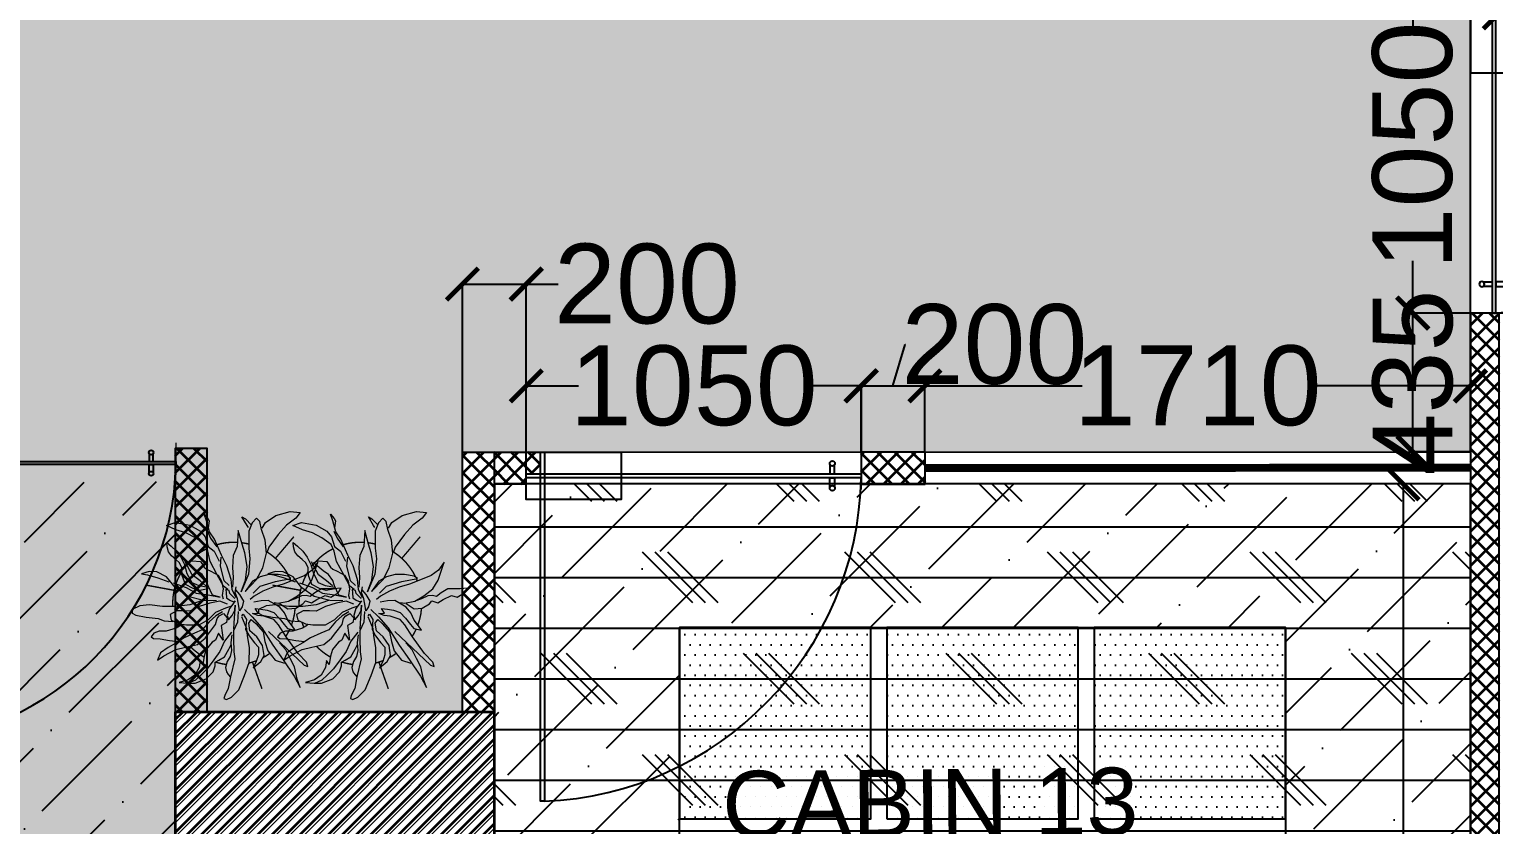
# Model space of a CAD drawing. Header units: millimetres. Extents: x 263321 to 4958806, y 33647 to 987811.
# Drawn here: x 2395294 to 2399884, y 458030 to 460522 of the extents above; entities that cross this region are included whole.
import ezdxf

# ---------------------------------------------------------------- set-up
doc = ezdxf.new("R2010")
doc.units = ezdxf.units.MM
doc.header["$PDMODE"] = 3
for name, color, linetype, lineweight in [('A-DOOR-FULL', 40, 'Continuous', 18), ('A-FURN-MODULAR', 6, 'Continuous', 18), ('A-GLASS PARTITION', 5, 'Continuous', 18), ('A-GYPSUM PARTITION', 250, 'Continuous', 35), ('A-INDOOR PLANTS', 84, 'Continuous', 5), ('A-PLAN-COLUMN', 3, 'Continuous', 0), ('A-PLAN-RCC-HATCH', 8, 'Continuous', 13), ('Base 7th & 9th', 250, 'Continuous', 35)]:
    doc.layers.add(name, color=color, linetype=linetype, lineweight=lineweight)
for name, color, linetype in [('CEILING TOA', 7, 'Continuous'), ('CH - MAN', 8, 'Continuous'), ('DOOR', 5, 'Continuous'), ('FLOORING TOA', 7, 'Continuous'), ('PARTITION DIM.', 250, 'Continuous'), ('PARTITION GYPSUM', 250, 'Continuous'), ('TEXT', 250, 'Continuous')]:
    doc.layers.add(name, color=color, linetype=linetype)
doc.styles.add('ARIAL', font='arial.ttf')
doc.styles.get("Standard").update_dxf_attribs({"font": 'arial.ttf'})
doc.styles.add('TEXT @ 150', font='arial.ttf', dxfattribs={"height": 225})
doc.dimstyles.new('DIM @ 150', dxfattribs={"dimtxt": 225, "dimasz": 100, "dimexe": 1, "dimexo": 0, "dimgap": 0.5, "dimtad": 0, "dimdec": 0, "dimzin": 0, "dimdsep": 46, "dimtxsty": 'TEXT @ 150', "dimblk": 'ARCHTICK', "dimcen": -2, "dimclrd": 8, "dimclre": 8, "dimclrt": 7, "dimadec": 0, "dimazin": 0, "dimtfac": 1, "dimtdec": 0, "dimtofl": 0, "dimtmove": 0, "dimatfit": 3, "dimldrblk": 'OPEN90', "dimfxl": 1, "dimtolj": 1, "dimtzin": 0, "dimlwd": -1, "dimlwe": -1, "dimarcsym": 0})
pattern_1 = [(45, (13069.08, -8478.74), (84.189901, 308.696304), [396.875, -79.375, 0, -79.375])]
pattern_2 = [(45, (13069.08, -8478.743), (-26.94076836, 26.94076836), []), (135, (13069.08, -8478.743), (-26.94076836, -26.94076836), [])]

# ---------------------------------------------------------------- blocks, each defined once
blk = doc.blocks.new('PLANT_10')
at = {"layer": 'A-INDOOR PLANTS', "linetype": 'ByBlock', "lineweight": -2}
for p, q in [((13669.84, 7934.37), (13670.24, 7933.69)), ((13670, 7933.37), (13669.84, 7934.37)), ((13664.3, 7933.64), (13665.55, 7933.86)), ((13665.52, 7932.8), (13664.3, 7933.64)), ((13666.85, 7932.15), (13665.52, 7932.8)), ((13665.55, 7933.86), (13667.57, 7933.17)), ((13668.06, 7931.25), (13666.85, 7932.15)), ((13667.57, 7933.17), (13668.91, 7932.09)), ((13668.91, 7932.09), (13669.44, 7931.17)), ((13670.17, 7931.75), (13670, 7933.37)), ((13670.38, 7933.32), (13670.09, 7932.38)), ((13670.24, 7933.69), (13670.38, 7933.32)), ((13675.61, 7931.79), (13675.07, 7933.15)), ((13675.07, 7933.15), (13675.52, 7932.79)), ((13675.52, 7932.79), (13676.24, 7931.75)), ((13677.08, 7932.65), (13676.35, 7932.06)), ((13677.47, 7932.1), (13677.08, 7932.65)), ((13677.51, 7930.91), (13677.47, 7932.1)), ((13678.23, 7931.81), (13679.84, 7932.55)), ((13679.84, 7932.55), (13681.95, 7932.8)), ((13681.95, 7932.8), (13683.34, 7932.46)), ((13683.34, 7932.46), (13682.61, 7931.75)), ((13663.89, 7930.62), (13663.94, 7931.25)), ((13663.98, 7929.88), (13663.89, 7930.62)), ((13663.94, 7931.25), (13664.46, 7930.64)), ((13664.46, 7930.64), (13665.11, 7929.79)), ((13669.22, 7930.1), (13668.06, 7931.25)), ((13669.5, 7929.11), (13669.22, 7930.1)), ((13669.44, 7931.17), (13669.67, 7929.74)), ((13669.92, 7931.93), (13670.2, 7930.88)), ((13670.71, 7930.64), (13670.17, 7931.75)), ((13670.2, 7930.88), (13670.87, 7929.52)), ((13671.34, 7928.22), (13670.71, 7930.64)), ((13674.25, 7931.31), (13673.75, 7929.11)), ((13674.5, 7929.32), (13674.25, 7931.31)), ((13675.7, 7930.98), (13675.33, 7928.59)), ((13675.74, 7931.48), (13675.61, 7931.79)), ((13676.35, 7932.06), (13675.7, 7930.98)), ((13677.81, 7929.36), (13677.51, 7930.91)), ((13677.63, 7931.1), (13678.23, 7931.81)), ((13681.13, 7930.96), (13679.73, 7929.85)), ((13682.61, 7931.75), (13681.13, 7930.96)), ((13664.31, 7929.26), (13663.98, 7929.88)), ((13664.83, 7928.65), (13664.31, 7929.26)), ((13665.28, 7928.1), (13664.83, 7928.65)), ((13665.11, 7929.79), (13665.57, 7928.86)), ((13665.49, 7927.36), (13665.28, 7928.1)), ((13665.57, 7928.86), (13665.92, 7927.75)), ((13666.78, 7926.15), (13666.1, 7928.13)), ((13666.41, 7927.95), (13667.1, 7928.09)), ((13666.55, 7927.7), (13666.41, 7927.95)), ((13667.1, 7928.09), (13668.23, 7927.82)), ((13669.61, 7927.61), (13669.5, 7929.11)), ((13669.67, 7929.74), (13670.38, 7928.94)), ((13670.38, 7928.94), (13670.87, 7927.46)), ((13671.22, 7927.97), (13670.89, 7926.71)), ((13671.83, 7926.61), (13671.34, 7928.22)), ((13673.75, 7929.11), (13672.98, 7927.9)), ((13674.66, 7928.01), (13674.5, 7929.32)), ((13674.66, 7926.07), (13674.66, 7928.01)), ((13675.33, 7928.59), (13675.25, 7927.09)), ((13677.68, 7927.48), (13677.81, 7929.36)), ((13678.15, 7928.3), (13677.74, 7927.54)), ((13679.73, 7929.85), (13678.15, 7928.3)), ((13660.8, 7927.59), (13659.68, 7927.43)), ((13659.68, 7927.43), (13660.5, 7927.14)), ((13660.5, 7927.14), (13661.89, 7926.5)), ((13661.87, 7927.37), (13660.8, 7927.59)), ((13663.15, 7926.41), (13661.87, 7927.37)), ((13661.89, 7926.5), (13663.36, 7925.67)), ((13664.14, 7924.69), (13663.15, 7926.41)), ((13665.34, 7926.29), (13665.49, 7927.36)), ((13665.63, 7924.92), (13665.34, 7926.29)), ((13665.92, 7927.75), (13666.08, 7926.44)), ((13666.08, 7926.44), (13666.56, 7925.08)), ((13667.52, 7926.61), (13666.55, 7927.7)), ((13667.75, 7925.11), (13666.78, 7926.15)), ((13668.16, 7925.94), (13667.52, 7926.61)), ((13668.63, 7925.01), (13668.16, 7925.94)), ((13668.23, 7927.82), (13668.63, 7926.95)), ((13668.63, 7926.95), (13668.89, 7926.59)), ((13668.89, 7926.59), (13669.47, 7926.23)), ((13669.47, 7926.23), (13670.42, 7925.51)), ((13670.3, 7925.56), (13669.61, 7927.61)), ((13670.89, 7926.71), (13671.08, 7924.65)), ((13672.14, 7924.62), (13671.83, 7926.61)), ((13672.59, 7926.26), (13672.45, 7924.82)), ((13672.98, 7927.9), (13672.59, 7926.26)), ((13674.15, 7924.18), (13674.66, 7926.07)), ((13675.25, 7927.09), (13674.69, 7924.95)), ((13676.86, 7925.51), (13677.68, 7927.48)), ((13663.93, 7925.43), (13665.64, 7924.49)), ((13665.68, 7923.17), (13664.14, 7924.69)), ((13666.59, 7924.2), (13665.63, 7924.92)), ((13665.64, 7924.49), (13666.92, 7923.46)), ((13666.56, 7925.08), (13667.46, 7924.48)), ((13667.48, 7923.79), (13666.59, 7924.2)), ((13667.46, 7924.48), (13668.78, 7924.02)), ((13668.73, 7923.83), (13667.48, 7923.79)), ((13668.46, 7924.26), (13667.75, 7925.11)), ((13668.78, 7924.21), (13668.63, 7925.01)), ((13669.19, 7922.84), (13668.78, 7924.21)), ((13670.91, 7923.83), (13670.3, 7925.56)), ((13670.42, 7925.51), (13670.77, 7924.58)), ((13670.77, 7924.58), (13670.8, 7923.45)), ((13671.43, 7923.29), (13670.91, 7923.83)), ((13671.08, 7924.65), (13671.73, 7923.79)), ((13672.06, 7923.18), (13672.14, 7924.62)), ((13672.45, 7924.82), (13672.17, 7923.5)), ((13674.69, 7924.95), (13673.26, 7922.65)), ((13673.26, 7922.65), (13674.15, 7924.18)), ((13673.83, 7922.61), (13675.72, 7924.04)), ((13675.1, 7923.9), (13673.83, 7922.61)), ((13676.27, 7924.31), (13675.1, 7923.9)), ((13675.72, 7924.04), (13676.86, 7925.51)), ((13677.52, 7924.47), (13676.27, 7924.31)), ((13678.84, 7924.26), (13677.52, 7924.47)), ((13680.16, 7923.8), (13678.84, 7924.26)), ((13680.55, 7923.37), (13680.16, 7923.8)), ((13683.72, 7924.1), (13682.55, 7923.5)), ((13683.45, 7922.71), (13684.69, 7925.06)), ((13684.69, 7925.06), (13683.72, 7924.1)), ((13657.58, 7922.61), (13657.47, 7922.11)), ((13657.47, 7922.11), (13657.98, 7921.75)), ((13658.75, 7922.96), (13657.58, 7922.61)), ((13657.98, 7921.75), (13659.37, 7921.23)), ((13660.13, 7922.88), (13658.75, 7922.96)), ((13661.89, 7922.37), (13660.13, 7922.88)), ((13663.84, 7922.05), (13661.89, 7922.37)), ((13665.78, 7921.99), (13663.84, 7922.05)), ((13667.77, 7922.3), (13665.68, 7923.17)), ((13667.58, 7922.29), (13665.78, 7921.99)), ((13666.92, 7923.46), (13668.56, 7922.95)), ((13668.6, 7921.76), (13667.05, 7921.53)), ((13669.6, 7921.92), (13667.77, 7922.3)), ((13668.56, 7922.95), (13670.21, 7922.37)), ((13670.04, 7921.8), (13668.6, 7921.76)), ((13670.21, 7922.37), (13669.19, 7922.84)), ((13671.05, 7921.21), (13670.04, 7921.8)), ((13670.8, 7923.45), (13670.51, 7922.57)), ((13670.51, 7922.57), (13670.59, 7922.07)), ((13671.13, 7922.84), (13671.09, 7922.15)), ((13671.09, 7922.15), (13671.48, 7921.72)), ((13671.18, 7923.34), (13671.13, 7922.84)), ((13671.62, 7923.1), (13671.18, 7923.34)), ((13671.48, 7921.72), (13671.99, 7921.43)), ((13671.64, 7922.67), (13671.62, 7923.1)), ((13672.22, 7921.87), (13671.64, 7922.67)), ((13672.41, 7921.94), (13672.06, 7923.18)), ((13672.39, 7922.69), (13672.67, 7923.45)), ((13672.6, 7921.76), (13672.39, 7922.69)), ((13672.5, 7923.07), (13672.96, 7922.33)), ((13672.63, 7920.7), (13672.6, 7921.76)), ((13672.96, 7922.33), (13673.37, 7921.28)), ((13674.98, 7921.77), (13674.36, 7921.37)), ((13674.9, 7922.2), (13676.06, 7922.99)), ((13676.34, 7922.25), (13674.98, 7921.77)), ((13676.06, 7922.99), (13678.3, 7923.31)), ((13677.83, 7922.6), (13676.34, 7922.25)), ((13679.32, 7922.77), (13677.83, 7922.6)), ((13678.3, 7923.31), (13680.55, 7923.37)), ((13681.24, 7923.21), (13679.32, 7922.77)), ((13682.55, 7923.5), (13681.24, 7923.21)), ((13682.48, 7921.62), (13683.45, 7922.71)), ((13659.37, 7921.23), (13661.01, 7920.78)), ((13661.01, 7920.78), (13661.83, 7920.31)), ((13661.83, 7920.31), (13663.03, 7920.03)), ((13663.8, 7921.43), (13662.81, 7921.09)), ((13662.81, 7921.09), (13662.83, 7920.27)), ((13662.83, 7920.27), (13663.86, 7919.55)), ((13664.68, 7921.27), (13663.8, 7921.43)), ((13665.62, 7921.11), (13664.68, 7921.27)), ((13667.05, 7921.53), (13665.62, 7921.11)), ((13668.04, 7919.49), (13669.27, 7920.34)), ((13669.16, 7919.84), (13668.12, 7919.18)), ((13670.21, 7920.25), (13669.16, 7919.84)), ((13669.27, 7920.34), (13670.76, 7920.76)), ((13669.3, 7919.47), (13669.66, 7919.79)), ((13669.66, 7919.79), (13670.28, 7920)), ((13670.28, 7920), (13670.74, 7919.32)), ((13670.76, 7920.76), (13671.63, 7920.91)), ((13671.26, 7920.59), (13670.79, 7919.64)), ((13670.79, 7919.64), (13670.87, 7919.02)), ((13671.81, 7921.11), (13671.26, 7920.59)), ((13671.48, 7919.53), (13671.96, 7920.24)), ((13672.13, 7920.93), (13671.68, 7919.17)), ((13672.23, 7921.5), (13671.81, 7921.11)), ((13671.96, 7920.24), (13672.13, 7920.93)), ((13671.99, 7921.43), (13672.23, 7921.5)), ((13672.41, 7919.94), (13672.07, 7918.49)), ((13672.59, 7920.01), (13672.63, 7920.7)), ((13673.08, 7920.52), (13672.59, 7920.01)), ((13672.59, 7920.01), (13672.59, 7920.01)), ((13673.37, 7921.28), (13673.08, 7920.52)), ((13673.34, 7920.09), (13674.25, 7918.87)), ((13675.88, 7920.92), (13674.81, 7920.89)), ((13674.84, 7920.01), (13675.66, 7919.79)), ((13675.18, 7919.27), (13674.84, 7920.01)), ((13675.66, 7919.79), (13676.48, 7919.5)), ((13676.88, 7920.82), (13675.88, 7920.92)), ((13677.71, 7920.16), (13676.88, 7920.82)), ((13677.64, 7920.41), (13678.21, 7920.24)), ((13678.35, 7919.62), (13677.71, 7920.16)), ((13678.21, 7920.24), (13679.71, 7920.28)), ((13678.88, 7918.7), (13678.35, 7919.62)), ((13678.4, 7920.12), (13679.43, 7919.21)), ((13679.71, 7920.28), (13681.07, 7920.83)), ((13680.7, 7920.44), (13679.83, 7920.29)), ((13680.56, 7919.12), (13681.67, 7919.59)), ((13681.63, 7920.72), (13680.7, 7920.44)), ((13681.07, 7920.83), (13682.48, 7921.62)), ((13682.32, 7920.68), (13681.63, 7920.72)), ((13681.67, 7919.59), (13682.09, 7919.92)), ((13682.09, 7919.92), (13682.86, 7919.5)), ((13682.83, 7920.44), (13682.32, 7920.68)), ((13683.57, 7920.84), (13682.83, 7920.44)), ((13682.86, 7919.5), (13683.72, 7919.84)), ((13684.62, 7921.25), (13683.57, 7920.84)), ((13683.72, 7919.84), (13684.96, 7920.26)), ((13685.5, 7921.09), (13684.62, 7921.25)), ((13684.96, 7920.26), (13685.72, 7919.9)), ((13686.31, 7920.99), (13685.5, 7921.09)), ((13685.72, 7919.9), (13686.83, 7920.31)), ((13687.38, 7920.89), (13686.31, 7920.99)), ((13686.83, 7920.31), (13687.38, 7920.89)), ((13660.07, 7918.81), (13659.64, 7918.36)), ((13659.64, 7918.36), (13659.9, 7918.06)), ((13659.9, 7918.06), (13660.84, 7917.9)), ((13660.87, 7918.96), (13660.07, 7918.81)), ((13660.84, 7917.9), (13662.11, 7917.44)), ((13661.88, 7918.81), (13660.87, 7918.96)), ((13663.31, 7919.04), (13661.88, 7918.81)), ((13664.23, 7917.5), (13663.06, 7916.97)), ((13664.11, 7919.31), (13663.31, 7919.04)), ((13663.86, 7919.55), (13664.86, 7919.27)), ((13665.78, 7917.92), (13664.23, 7917.5)), ((13664.86, 7919.27), (13666.62, 7918.95)), ((13666.96, 7918.21), (13665.78, 7917.92)), ((13666.62, 7918.95), (13668.04, 7919.49)), ((13668.12, 7919.18), (13666.96, 7918.21)), ((13667.18, 7916.97), (13667.91, 7917.68)), ((13667.91, 7917.68), (13668.95, 7918.64)), ((13668.95, 7918.64), (13669.3, 7919.47)), ((13669.7, 7918.36), (13669.64, 7916.29)), ((13670.51, 7918.69), (13669.7, 7918.36)), ((13670.74, 7919.32), (13670.51, 7918.69)), ((13670.87, 7919.02), (13671.48, 7919.53)), ((13672.07, 7918.49), (13671.3, 7917.34)), ((13671.68, 7919.17), (13671.35, 7917.59)), ((13672.8, 7919.26), (13673.05, 7919.46)), ((13673.23, 7917.34), (13672.81, 7919.14)), ((13673.05, 7919.46), (13673.38, 7918.65)), ((13673.38, 7918.65), (13673.05, 7917.27)), ((13673.62, 7916.97), (13673.65, 7918.1)), ((13673.65, 7918.1), (13674.07, 7918.55)), ((13674.07, 7918.55), (13674.59, 7917.88)), ((13674.25, 7918.87), (13675.37, 7917.15)), ((13674.36, 7919.37), (13675.18, 7919.27)), ((13675.06, 7918.96), (13674.36, 7919.37)), ((13674.59, 7917.88), (13675.45, 7916.53)), ((13675.88, 7918.73), (13675.06, 7918.96)), ((13677.21, 7918.02), (13675.88, 7918.73)), ((13676.48, 7919.5), (13677.37, 7919.03)), ((13677.74, 7917.16), (13677.21, 7918.02)), ((13677.37, 7919.03), (13678.02, 7918.11)), ((13678.02, 7918.11), (13678.55, 7917.12)), ((13679.16, 7917.64), (13678.88, 7918.7)), ((13679.63, 7916.72), (13679.16, 7917.64)), ((13679.43, 7919.21), (13680.56, 7919.12)), ((13660.59, 7915.89), (13660, 7914.93)), ((13661.76, 7916.49), (13660.59, 7915.89)), ((13660.98, 7915.4), (13662.78, 7916.02)), ((13663.06, 7916.97), (13661.76, 7916.49)), ((13662.11, 7917.44), (13663.3, 7917.1)), ((13662.78, 7916.02), (13664.21, 7916.12)), ((13664.21, 7916.12), (13665.96, 7916.24)), ((13665.96, 7916.24), (13667.18, 7916.97)), ((13668.08, 7916.24), (13667.05, 7915.34)), ((13668.57, 7916.44), (13668.08, 7916.24)), ((13669.17, 7917.34), (13668.57, 7916.44)), ((13669.83, 7916.11), (13668.94, 7914.77)), ((13669.64, 7916.29), (13669.17, 7917.34)), ((13670.99, 7917.21), (13669.83, 7916.11)), ((13670.25, 7914.87), (13670.67, 7915.51)), ((13670.66, 7915.76), (13670.57, 7914.63)), ((13671, 7916.83), (13670.66, 7915.76)), ((13671.14, 7916.21), (13670.89, 7914.39)), ((13671.3, 7917.34), (13671.14, 7916.21)), ((13673.05, 7917.27), (13673.39, 7916.28)), ((13673.14, 7916.33), (13673.23, 7917.34)), ((13673.19, 7914.65), (13673.14, 7916.33)), ((13673.39, 7916.28), (13673.99, 7915.17)), ((13674.46, 7916), (13673.62, 7916.97)), ((13675.07, 7914.64), (13674.46, 7916)), ((13675.37, 7917.15), (13676.51, 7914.43)), ((13675.45, 7916.53), (13675.49, 7915.15)), ((13676.2, 7916.49), (13680.43, 7910.93)), ((13678.55, 7915.31), (13677.74, 7917.16)), ((13678.55, 7917.12), (13678.95, 7916.45)), ((13678.95, 7916.45), (13679.96, 7916.04)), ((13679.96, 7916.04), (13679.63, 7916.72)), ((13660, 7914.93), (13660.98, 7915.4)), ((13665.96, 7913.93), (13665.68, 7912.98)), ((13666.23, 7913.31), (13665.96, 7913.93)), ((13666.64, 7914.45), (13666.23, 7913.31)), ((13667.05, 7915.34), (13666.64, 7914.45)), ((13667.91, 7913.74), (13666.75, 7912.64)), ((13668.94, 7914.77), (13667.91, 7913.74)), ((13667.93, 7912.86), (13668.04, 7913.36)), ((13668.04, 7913.36), (13668.6, 7913.57)), ((13668.6, 7913.57), (13669.46, 7913.91)), ((13669.46, 7913.91), (13670.25, 7914.87)), ((13670.28, 7913.81), (13669.74, 7913.17)), ((13670.85, 7913.39), (13669.87, 7910.98)), ((13670.57, 7914.63), (13670.28, 7913.81)), ((13670.89, 7914.39), (13670.85, 7913.39)), ((13672.82, 7912.57), (13673.19, 7914.65)), ((13674.29, 7913.43), (13673.82, 7912.54)), ((13673.99, 7915.17), (13674.45, 7914.5)), ((13674.45, 7914.5), (13674.29, 7913.43)), ((13675.05, 7913.2), (13675.07, 7914.64)), ((13675.49, 7915.15), (13675.66, 7913.78)), ((13675.66, 7913.78), (13676.51, 7912.31)), ((13676.51, 7914.43), (13677.64, 7912.15)), ((13678.23, 7913.49), (13677.5, 7914.65)), ((13678.64, 7912.18), (13678.23, 7913.49)), ((13679.87, 7912.72), (13678.55, 7915.31)), ((13663.85, 7911.49), (13662.54, 7911.32)), ((13662.54, 7911.32), (13663.74, 7911.04)), ((13664.86, 7911.27), (13663.74, 7910.98)), ((13664.9, 7912.02), (13663.85, 7911.49)), ((13665.77, 7911.92), (13664.86, 7911.27)), ((13665.68, 7912.98), (13664.9, 7912.02)), ((13666.75, 7912.64), (13665.77, 7911.92)), ((13666.42, 7911.25), (13667.52, 7912.04)), ((13667.52, 7912.04), (13667.93, 7912.86)), ((13669.74, 7913.17), (13669.38, 7912.4)), ((13669.38, 7912.4), (13669.4, 7911.78)), ((13669.4, 7911.78), (13669.6, 7911.35)), ((13669.6, 7911.35), (13669.87, 7910.92)), ((13671.87, 7910.85), (13672.82, 7912.57)), ((13673.82, 7912.54), (13673.22, 7911.71)), ((13673.22, 7911.71), (13674.45, 7912.43)), ((13674.45, 7912.43), (13675.05, 7913.2)), ((13676.51, 7912.31), (13677.72, 7911.66)), ((13677.64, 7912.15), (13678.78, 7909.62)), ((13679.05, 7910.95), (13678.64, 7912.18)), ((13680.85, 7911.31), (13679.87, 7912.72)), ((13680.94, 7910.69), (13680.85, 7911.31)), ((13663.74, 7911.04), (13664.74, 7910.89)), ((13664.74, 7910.89), (13666.42, 7911.25)), ((13669.29, 7909.4), (13668.63, 7908.5)), ((13669.87, 7910.98), (13669.29, 7909.4)), ((13670.74, 7908.94), (13671.87, 7910.85)), ((13678.78, 7909.62), (13679.4, 7907.89)), ((13679.17, 7909.14), (13679.05, 7910.95)), ((13680.43, 7910.93), (13680.94, 7910.69)), ((13668.63, 7908.5), (13668.45, 7908.06)), ((13668.45, 7908.06), (13668.77, 7907.88)), ((13668.77, 7907.88), (13669.52, 7908.09)), ((13669.52, 7908.09), (13670.74, 7908.94)), ((13679.4, 7907.89), (13679.17, 7909.14))]:
    blk.add_line(p, q, dxfattribs=at)
at = {"layer": 'A-INDOOR PLANTS', "linetype": 'Continuous', "lineweight": 18, "ltscale": 0.5, "const_width": 0.2}
for points in [[(13669.4, 7929.47, 0.116285), (13665.96, 7927.44)], [(13673.88, 7929.67, 0.090884), (13670.74, 7929.78)], [(13675.42, 7929.17, 0.028901), (13674.47, 7929.51)], [(13665.42, 7926.87, 0.0574), (13664.3, 7925.23)], [(13680.37, 7923.57, 0.141213), (13677.8, 7927.66)], [(13664.08, 7924.79, 0.079562), (13663.34, 7922.14)], [(13663.38, 7919.89, 0.022707), (13663.53, 7919.11)], [(13680.68, 7920.44, 0.006998), (13680.7, 7920.68)], [(13679.57, 7916.84, 0.070954), (13680.47, 7919.13)], [(13664.86, 7916.17, 0.072973), (13666.59, 7914.33)], [(13678.52, 7915.38, 0.034437), (13679.25, 7916.33)], [(13668.08, 7913.38, 0.04589), (13669.56, 7912.79)], [(13674.83, 7912.92, 0.033376), (13675.9, 7913.37)], [(13677.6, 7914.49, 0.002611), (13677.67, 7914.55)], [(13672.77, 7912.48, 0.032284), (13673.88, 7912.65)]]:
    blk.add_lwpolyline(points, format="xyb", dxfattribs=at)
for points in [[(13678.83, 7926.57), (13681.9, 7929.19)], [(13663.9, 7924.37), (13660.1, 7925.72)], [(13673.27, 7912.54), (13674, 7908.57)]]:
    blk.add_lwpolyline(points, dxfattribs=at)
at = {"layer": 'A-INDOOR PLANTS', "linetype": 'Continuous', "lineweight": 18, "ltscale": 0.5}
blk.add_arc((13672, 7921.16), 8.71, 12.4792, 14.7067, dxfattribs=at)
blk = doc.blocks.new('Columns')
at = {"layer": 'A-PLAN-RCC-HATCH'}
h = blk.add_hatch(dxfattribs=at)
h.set_pattern_fill('ANSI31', color=256, scale=250, style=0)
h.set_pattern_definition([(45, (458397.9, -623762.232), (-22.0970869, 22.0970869), [])])
h.paths.add_polyline_path([(17839.7, -31463), (18839.7, -31463), (18839.7, -30463), (17839.7, -30463)])
at = {"layer": 'A-PLAN-COLUMN', "elevation": 0}
blk.add_lwpolyline([(17839.7, -31463), (18839.7, -31463), (18839.7, -30463), (17839.7, -30463)], close=True, dxfattribs=at)
blk = doc.blocks.new('_ArchTick')
at = {"color": 0, "linetype": 'ByBlock', "const_width": 0.15}
blk.add_lwpolyline([(-0.5, -0.5), (0.5, 0.5)], dxfattribs=at)
blk = doc.blocks.new('*D447')
at = {"layer": 'Defpoints', "color": 0, "transparency": 16777216}
for p in [(2399901.2, 460783.1), (2407751.6, 460783.1), (2407751.6, 460573.5)]:
    blk.add_point(p, dxfattribs=at)
at = {"layer": 'PARTITION DIM.', "color": 8, "transparency": 16777216}
for p, q in [((2399901.2, 460783.1), (2399901.2, 460572.5)), ((2407751.6, 460783.1), (2407751.6, 460572.5)), ((2399901.2, 460573.5), (2403454.1, 460573.5)), ((2407751.6, 460573.5), (2404198.7, 460573.5))]:
    blk.add_line(p, q, dxfattribs=at)
at = {"layer": 'PARTITION DIM.', "color": 8, "transparency": 16777216, "xscale": 100, "yscale": 100, "zscale": 100, "rotation": 180}
blk.add_blockref('_ArchTick', (2399901.2, 460573.5), dxfattribs=at)
at = {"layer": 'PARTITION DIM.', "color": 8, "transparency": 16777216, "xscale": 100, "yscale": 100, "zscale": 100}
blk.add_blockref('_ArchTick', (2407751.6, 460573.5), dxfattribs=at)
at = {"layer": 'PARTITION DIM.', "color": 7, "transparency": 16777216, "insert": (2403826.4, 460573.5), "char_height": 250, "attachment_point": 5}
blk.add_mtext('\\A1;7850', dxfattribs=at)
blk = doc.blocks.new('_Open90')
at = {"color": 0, "linetype": 'ByBlock'}
for p, q in [((-0.5, 0.5), (0, 0)), ((0, 0), (-1, 0)), ((0, 0), (-0.5, -0.5))]:
    blk.add_line(p, q, dxfattribs=at)
blk = doc.blocks.new('*D451')
at = {"layer": 'Defpoints', "color": 0, "transparency": 16777216}
for p in [(2399811, 459098.3), (2399599.7, 455335.2), (2399811.9, 455335.2)]:
    blk.add_point(p, dxfattribs=at)
at = {"layer": 'PARTITION DIM.', "color": 8, "transparency": 16777216}
for p, q in [((2399811, 459098.3), (2399598.7, 459098.3)), ((2399599.7, 459098.3), (2399599.7, 457590.5)), ((2399599.7, 455335.2), (2399599.7, 456843)), ((2399811.9, 455335.2), (2399598.7, 455335.2))]:
    blk.add_line(p, q, dxfattribs=at)
at = {"layer": 'PARTITION DIM.', "color": 8, "transparency": 16777216, "xscale": 100, "yscale": 100, "zscale": 100}
for p, rotation in [((2399599.7, 459098.3), 90), ((2399599.7, 455335.2), 270)]:
    blk.add_blockref('_ArchTick', p, dxfattribs=dict(at, rotation=rotation))
at = {"layer": 'PARTITION DIM.', "color": 7, "transparency": 16777216, "insert": (2399599.7, 457216.8), "char_height": 250, "attachment_point": 5, "rotation": 90}
blk.add_mtext('\\A1;3763', dxfattribs=at)
blk = doc.blocks.new('*D462')
at = {"layer": 'Defpoints', "color": 0, "transparency": 16777216}
for p in [(2396851.6, 459723.8), (2396651.6, 459197.4), (2396851.6, 459197.5, 0)]:
    blk.add_point(p, dxfattribs=at)
at = {"layer": 'PARTITION DIM.', "color": 8, "transparency": 16777216}
for p, q in [((2396651.6, 459197.4), (2396651.6, 459724.8)), ((2396651.6, 459723.8), (2396851.6, 459723.8)), ((2396851.6, 459197.5), (2396851.6, 459724.8)), ((2396851.6, 459723.8), (2396951.6, 459723.8))]:
    blk.add_line(p, q, dxfattribs=at)
at = {"layer": 'PARTITION DIM.', "color": 8, "transparency": 16777216, "xscale": 100, "yscale": 100, "zscale": 100, "rotation": 180}
blk.add_blockref('_ArchTick', (2396651.6, 459723.8), dxfattribs=at)
at = {"layer": 'PARTITION DIM.', "color": 8, "transparency": 16777216, "xscale": 100, "yscale": 100, "zscale": 100}
blk.add_blockref('_ArchTick', (2396851.6, 459723.8), dxfattribs=at)
at = {"layer": 'PARTITION DIM.', "color": 7, "transparency": 16777216, "insert": (2397230, 459723.8), "char_height": 250, "attachment_point": 5}
blk.add_mtext('\\A1;200', dxfattribs=at)
blk = doc.blocks.new('*D463')
at = {"layer": 'Defpoints', "color": 0, "transparency": 16777216}
for p in [(2397902, 459405), (2396851.6, 459197.5, 0), (2397902, 459197.4)]:
    blk.add_point(p, dxfattribs=at)
at = {"layer": 'PARTITION DIM.', "color": 8, "transparency": 16777216}
for p, q in [((2396851.6, 459197.5), (2396851.6, 459406)), ((2396851.6, 459405), (2397015.2, 459405)), ((2397902, 459405), (2397738.4, 459405)), ((2397902, 459197.4), (2397902, 459406))]:
    blk.add_line(p, q, dxfattribs=at)
at = {"layer": 'PARTITION DIM.', "color": 8, "transparency": 16777216, "xscale": 100, "yscale": 100, "zscale": 100, "rotation": 180}
blk.add_blockref('_ArchTick', (2396851.6, 459405), dxfattribs=at)
at = {"layer": 'PARTITION DIM.', "color": 8, "transparency": 16777216, "xscale": 100, "yscale": 100, "zscale": 100}
blk.add_blockref('_ArchTick', (2397902, 459405), dxfattribs=at)
at = {"layer": 'PARTITION DIM.', "color": 7, "transparency": 16777216, "insert": (2397376.8, 459405), "char_height": 250, "attachment_point": 5}
blk.add_mtext('\\A1;1050', dxfattribs=at)
blk = doc.blocks.new('*D464')
at = {"layer": 'Defpoints', "color": 0, "transparency": 16777216}
for p in [(2398101, 459405), (2397901, 459197.4), (2398101, 459197.4)]:
    blk.add_point(p, dxfattribs=at)
at = {"layer": 'PARTITION DIM.', "color": 8, "transparency": 16777216}
for p, q in [((2398001, 459405), (2398039.8, 459534.4)), ((2398039.8, 459534.4), (2398040.8, 459534.4)), ((2397901, 459197.4), (2397901, 459406)), ((2397901, 459405), (2398101, 459405)), ((2398101, 459197.4), (2398101, 459406))]:
    blk.add_line(p, q, dxfattribs=at)
at = {"layer": 'PARTITION DIM.', "color": 8, "transparency": 16777216, "xscale": 100, "yscale": 100, "zscale": 100, "rotation": 180}
blk.add_blockref('_ArchTick', (2397901, 459405), dxfattribs=at)
at = {"layer": 'PARTITION DIM.', "color": 8, "transparency": 16777216, "xscale": 100, "yscale": 100, "zscale": 100}
blk.add_blockref('_ArchTick', (2398101, 459405), dxfattribs=at)
at = {"layer": 'PARTITION DIM.', "color": 7, "transparency": 16777216, "insert": (2398319.2, 459534.4), "char_height": 250, "attachment_point": 5}
blk.add_mtext('\\A1;200', dxfattribs=at)
blk = doc.blocks.new('*D465')
at = {"layer": 'Defpoints', "color": 0, "transparency": 16777216}
for p in [(2399811.1, 459405), (2398101, 459197.4), (2399811.1, 459198.3)]:
    blk.add_point(p, dxfattribs=at)
at = {"layer": 'PARTITION DIM.', "color": 8, "transparency": 16777216}
for p, q in [((2398101, 459197.4), (2398101, 459406)), ((2398101, 459405), (2398594.4, 459405)), ((2399811.1, 459405), (2399317.6, 459405)), ((2399811.1, 459198.3), (2399811.1, 459406))]:
    blk.add_line(p, q, dxfattribs=at)
at = {"layer": 'PARTITION DIM.', "color": 8, "transparency": 16777216, "xscale": 100, "yscale": 100, "zscale": 100, "rotation": 180}
blk.add_blockref('_ArchTick', (2398101, 459405), dxfattribs=at)
at = {"layer": 'PARTITION DIM.', "color": 8, "transparency": 16777216, "xscale": 100, "yscale": 100, "zscale": 100}
blk.add_blockref('_ArchTick', (2399811.1, 459405), dxfattribs=at)
at = {"layer": 'PARTITION DIM.', "color": 7, "transparency": 16777216, "insert": (2398956, 459405), "char_height": 250, "attachment_point": 5}
blk.add_mtext('\\A1;1710', dxfattribs=at)
blk = doc.blocks.new('*D466')
at = {"layer": 'Defpoints', "color": 0, "transparency": 16777216}
for p in [(2399631, 459633.1), (2399811.1, 459633.1), (2399811.2, 459198)]:
    blk.add_point(p, dxfattribs=at)
at = {"layer": 'PARTITION DIM.', "color": 8, "transparency": 16777216}
for p, q in [((2399811.1, 459633.1), (2399630, 459633.1)), ((2399631, 459198), (2399631, 459633.1)), ((2399811.2, 459198), (2399630, 459198))]:
    blk.add_line(p, q, dxfattribs=at)
at = {"layer": 'PARTITION DIM.', "color": 8, "transparency": 16777216, "xscale": 100, "yscale": 100, "zscale": 100}
for p, rotation in [((2399631, 459633.1), 90), ((2399631, 459198), 270)]:
    blk.add_blockref('_ArchTick', p, dxfattribs=dict(at, rotation=rotation))
at = {"layer": 'PARTITION DIM.', "color": 7, "transparency": 16777216, "insert": (2399631, 459415.5), "char_height": 250, "attachment_point": 5, "rotation": 90}
blk.add_mtext('\\A1;435', dxfattribs=at)
blk = doc.blocks.new('*D467')
at = {"layer": 'Defpoints', "color": 0, "transparency": 16777216}
for p in [(2399630, 460683.1), (2399811.1, 460683.1), (2399811.1, 459633.1)]:
    blk.add_point(p, dxfattribs=at)
at = {"layer": 'PARTITION DIM.', "color": 8, "transparency": 16777216}
for p, q in [((2399811.1, 460683.1), (2399629, 460683.1)), ((2399630, 460683.1), (2399630, 460519.7)), ((2399630, 459633.1), (2399630, 459796.5)), ((2399811.1, 459633.1), (2399629, 459633.1))]:
    blk.add_line(p, q, dxfattribs=at)
at = {"layer": 'PARTITION DIM.', "color": 8, "transparency": 16777216, "xscale": 100, "yscale": 100, "zscale": 100}
for p, rotation in [((2399630, 460683.1), 90), ((2399630, 459633.1), 270)]:
    blk.add_blockref('_ArchTick', p, dxfattribs=dict(at, rotation=rotation))
at = {"layer": 'PARTITION DIM.', "color": 7, "transparency": 16777216, "insert": (2399630, 460158.1), "char_height": 250, "attachment_point": 5, "rotation": 90}
blk.add_mtext('\\A1;1050', dxfattribs=at)
blk = doc.blocks.new('door-3f-01')
at = {"layer": 'A-GLASS PARTITION', "color": 5}
blk.add_line((-36, 0), (-36, 4), dxfattribs=at)
at = {"layer": 'DOOR', "elevation": 0}
blk.add_lwpolyline([(-1.95, 37.5), (-1.55, 37.5), (-1.55, 0), (-1.95, 0)], close=True, dxfattribs=at)
at = {"layer": 'DOOR', "color": 252, "true_color": 0x939598}
blk.add_lwpolyline([(0, 0), (-10.2, 0), (-10.2, 5.08), (0, 5.08), (0, 0)], dxfattribs=at)
at = {"layer": 'DOOR'}
for points in [[(-32.64, 3.74), (-32.64, 2.74), (-33.14, 2.74), (-33.14, 3.74)], [(-32.64, 1.34), (-32.64, 2.34), (-33.14, 2.34), (-33.14, 1.34)]]:
    blk.add_lwpolyline(points, dxfattribs=at)
blk.add_lwpolyline([(-36, 2.34), (-36, 2.74), (0, 2.74), (0, 2.34)], close=True, dxfattribs=at)
for centre in [(-32.89, 3.86), (-32.89, 1.22)]:
    blk.add_circle(centre, 0.278, dxfattribs=at)
at = {"layer": 'DOOR', "color": 252, "true_color": 0x939598}
blk.add_arc((-0.52, 2.04, 0), 35.48, 92.2973, 178.8766, dxfattribs=at)

msp = doc.modelspace()

# ---------------------------------------------------------------- hatches: boundary and pattern name
at = {"layer": 'A-GYPSUM PARTITION', "true_color": 0x636466}
h = msp.add_hatch(dxfattribs=at)
h.set_pattern_fill('ANSI37', color=251, scale=12)
h.set_pattern_definition(pattern_2)
h.paths.add_polyline_path([(2399901.2, 459633.1), (2399811.1, 459633.1), (2399811.9, 455335.2), (2399901.2, 455327.8)])
h = msp.add_hatch(dxfattribs=at)
h.set_pattern_fill('ANSI37', color=251, scale=12, angle=-90)
h.set_pattern_definition([(315, (1928989.647, 2790815.815), (26.94076836, 26.94076836), []), (45, (1928989.647, 2790815.815), (-26.94076836, 26.94076836), [])])
h.paths.add_polyline_path([(2395851.6, 458383.1), (2395851.6, 459209.3), (2395751.6, 459209.3), (2395751.6, 458383.1)])
h = msp.add_hatch(dxfattribs=at)
h.set_pattern_fill('ANSI37', color=251, scale=12)
h.set_pattern_definition(pattern_2)
h.paths.add_polyline_path([(2396751.6, 459197.4), (2396651.6, 459197.4), (2396651.6, 458383.1), (2396751.6, 458383.1)])
h = msp.add_hatch(dxfattribs=at)
h.set_pattern_fill('ANSI37', color=251, scale=12)
h.set_pattern_definition(pattern_2)
h.paths.add_polyline_path([(2396851.6, 459197.4), (2396851.6, 459197.4), (2396851.7, 459129.1), (2396896.7, 459129.1), (2396896.7, 459197.4), (2396851.6, 459197.4), (2396851.6, 459129.1), (2396851.7, 459129.1), (2396851.6, 459197.4), (2396751.6, 459197.4), (2396751.6, 459097.4), (2396851.6, 459097.4)])
h = msp.add_hatch(dxfattribs=at)
h.set_pattern_fill('ANSI37', color=251, scale=12)
h.set_pattern_definition([(45, (65668.88, -7664.59), (-26.94076836, 26.94076836), []), (135, (65668.88, -7664.59), (-26.94076836, -26.94076836), [])])
h.paths.add_polyline_path([(2398101.6, 459197.4), (2397901.6, 459197.4), (2397901.6, 459097.4), (2398101.6, 459097.4)])
at = {"layer": 'Base 7th & 9th'}
h = msp.add_hatch(dxfattribs=at)
h.set_pattern_fill('ANSI31', color=256, scale=250, style=0)
h.set_pattern_definition([(45, (2836309.825, -134916.18), (-22.0970869, 22.0970869), [])])
h.paths.add_polyline_path([(2395751.6, 457383.1), (2396751.6, 457383.1), (2396751.6, 458383.1), (2395751.6, 458383.1)])
at = {"layer": 'CEILING TOA', "true_color": 0x939598}
h = msp.add_hatch(dxfattribs=at)
h.set_pattern_fill('ANSI36', color=252, scale=50)
h.set_pattern_definition(pattern_1)
h.paths.add_polyline_path([(2394747.5, 455708.4), (2396741.3, 455578.5), (2396751.6, 457383.1), (2395749.6, 457383.1), (2395751.6, 459106.1), (2394749.7, 459096.3)])
h = msp.add_hatch(dxfattribs=at)
h.set_pattern_fill('ANSI36', color=252, scale=50)
h.set_pattern_definition(pattern_1)
h.paths.add_polyline_path([(2397331.5, 458648.3), (2399231.5, 458648.3), (2399231.5, 456098.3), (2397331.5, 456098.3)], flags=16)
h.paths.add_polyline_path([(2396751.6, 455577.7), (2399811.9, 455335.2), (2399811, 459098.3), (2396751.6, 459098.3)])
h = msp.add_hatch(dxfattribs=at)
h.set_pattern_fill('DOTS', color=252, scale=20)
h.set_pattern_definition([(0, (14654.388, 70037.546), (15.875, 31.75), [0, -31.75])])
h.paths.add_polyline_path([(2398631.5, 456748.3), (2399231.5, 456748.3), (2399231.5, 457348.3), (2398631.5, 457348.3)])
h.paths.add_polyline_path([(2398631.5, 457398.3), (2399231.5, 457398.3), (2399231.5, 457998.3), (2398631.5, 457998.3)])
h.paths.add_polyline_path([(2398631.5, 458048.3), (2399231.5, 458048.3), (2399231.5, 458648.3), (2398631.5, 458648.3)])
h.paths.add_polyline_path([(2397331.5, 456748.3), (2397931.5, 456748.3), (2397931.5, 457348.3), (2397331.5, 457348.3)])
h.paths.add_polyline_path([(2397981.5, 456748.3), (2398581.5, 456748.3), (2398581.5, 457348.3), (2397981.5, 457348.3)])
h.paths.add_polyline_path([(2397331.5, 457398.3), (2397931.5, 457398.3), (2397931.5, 457998.3), (2397331.5, 457998.3)])
h.paths.add_polyline_path([(2397981.5, 457398.3), (2398581.5, 457398.3), (2398581.5, 457998.3), (2397981.5, 457998.3)])
h.paths.add_polyline_path([(2397331.5, 458048.3), (2397931.5, 458048.3), (2397931.5, 458648.3), (2397331.5, 458648.3)])
h.paths.add_polyline_path([(2397981.5, 458048.3), (2398581.5, 458048.3), (2398581.5, 458648.3), (2397981.5, 458648.3)])
at = {"layer": 'FLOORING TOA', "true_color": 0xc7c8ca}
h = msp.add_hatch(dxfattribs=at)
h.set_pattern_fill('EARTH', color=9, scale=120)
edge = h.paths.add_edge_path()
edge.add_line((2399150.3, 470683.1), (2406751.6, 470683.1))
edge.add_line((2406751.6, 470683.1), (2406751.6, 489283.1))
edge.add_line((2406751.6, 489283.1), (2406777, 491421.9))
edge.add_line((2406777, 491421.9), (2410711.6, 491383.1))
edge.add_line((2410711.6, 491383.1), (2410711.6, 490662.8))
edge.add_line((2410711.6, 490662.8), (2412251.6, 490662.8))
edge.add_line((2412251.6, 490662.8), (2412251.6, 491383.1))
edge.add_line((2412251.6, 491383.1), (2413501.6, 491383.1))
edge.add_line((2413501.6, 491383.1), (2413501.6, 490641.9))
edge.add_line((2413501.6, 490641.9), (2414541.6, 490641.9))
edge.add_line((2414541.6, 490641.9), (2414541.6, 491383.1))
edge.add_line((2414541.6, 491383.1), (2419059.8, 491383.1))
edge.add_line((2419059.8, 491383.1), (2419290.9, 492883.1))
edge.add_line((2419290.9, 492883.1), (2413191.6, 492883.1))
edge.add_line((2413191.6, 492883.1), (2413191.6, 495458.2))
edge.add_line((2413191.6, 495458.2), (2416206.2, 495458.2))
edge.add_line((2416206.2, 495458.2), (2416206.2, 496558.2))
edge.add_line((2416206.2, 496558.2), (2413191.6, 496558.2))
edge.add_line((2413191.6, 496558.2), (2413191.6, 498963.1))
edge.add_line((2413191.6, 498963.1), (2411651.6, 498963.1))
edge.add_line((2411651.6, 498963.1), (2411651.6, 492883.1))
edge.add_line((2411651.6, 492883.1), (2404451.6, 492883.1))
edge.add_line((2404451.6, 492883.1), (2404452.6, 502283.1))
edge.add_line((2404452.6, 502283.1), (2402951.6, 502283.1))
edge.add_line((2402951.6, 502283.1), (2402951.4, 497183.5))
edge.add_line((2402951.4, 497183.5), (2402951.6, 497133.1))
edge.add_line((2402951.6, 497133.1), (2399951.6, 497133.1))
edge.add_line((2399951.6, 497133.1), (2399951.6, 505326.9))
edge.add_arc((2397396.4, -38564.5), 543897.4, 89.730828, 95.307778)
edge.add_line((2347082.8, 503000.8), (2347082.9, 472483.1))
edge.add_line((2347082.9, 472483.1), (2343851.6, 472483.1))
edge.add_line((2343851.6, 472483.1), (2343851.6, 458383.2))
edge.add_line((2343851.6, 458383.2), (2354252.4, 458383.2))
edge.add_line((2354252.4, 458383.2), (2354252.7, 455753.4))
edge.add_arc((2374151.3, 141679.3), 314703.8, 88.069715, 93.625218, ccw=False)
edge.add_line((2384751.6, 456204.5), (2384751.6, 459200.3))
edge.add_line((2384751.6, 459200.3), (2394751.8, 459200.3))
edge.add_line((2394751.8, 459200.3), (2394749.6, 457484.3))
edge.add_line((2394749.6, 457484.3), (2395751.6, 457483.1))
edge.add_line((2395751.6, 457483.1), (2395751.6, 458383.1))
edge.add_line((2395751.6, 458383.1), (2396651.6, 458383.1))
edge.add_line((2396651.6, 458383.1), (2396651.6, 459197.4))
edge.add_line((2396651.6, 459197.4), (2399811.2, 459198))
edge.add_line((2399811.2, 459198), (2399811.2, 460833.1))
edge.add_line((2399811.2, 460833.1), (2398551.6, 460833.1))
edge.add_line((2398551.6, 460833.1), (2398551.6, 466883.1))
edge.add_line((2398551.6, 466883.1), (2403551.7, 466883.1))
edge.add_line((2403551.7, 466883.1), (2403551.7, 465533.1))
edge.add_line((2403551.7, 465533.1), (2407851.7, 465533.1))
edge.add_line((2407851.7, 465533.1), (2407851.7, 460783.1))
edge.add_line((2407851.7, 460783.1), (2409491.6, 460783.1))
edge.add_line((2409491.6, 460783.1), (2409496.3, 466883.1))
edge.add_line((2409496.3, 466883.1), (2415285.8, 466883.1))
edge.add_line((2415285.8, 466883.1), (2415516.9, 468383.1))
edge.add_line((2415516.9, 468383.1), (2399151.6, 468383.1))
edge.add_arc((2399151.6, 468983.1), 600, 180.0002, 269.9977, ccw=False)
edge.add_line((2398551.6, 468983.1), (2398551.6, 470083.1))
edge.add_arc((2399151.6, 470083.1), 600, 90.125, 179.9999, ccw=False)
edge = h.paths.add_edge_path(flags=16)
edge.add_line((2350804.3, 495933.1), (2349254.3, 495933.1))
edge.add_arc((2349254.3, 495533.1), 400, 90.0003, 179.7889)
edge.add_line((2348854.3, 495534.5), (2348854.3, 492844.4))
edge.add_line((2348854.3, 492844.4), (2350804.3, 492844.4))
edge.add_line((2350804.3, 492844.4), (2350804.3, 495933.1))
h.paths.add_polyline_path([(2380451.6, 495933.1), (2394411.6, 495933.1), (2394411.6, 489283.1), (2388129.7, 489289.9), (2388129.7, 487283.1), (2379984.7, 487283), (2379984.7, 489283.1), (2380551.6, 489283.1)], flags=16)
edge = h.paths.add_edge_path(flags=16)
edge.add_line((2404951.6, 487283.1), (2348951.6, 487283.1))
edge.add_arc((2348951.6, 486983.1), 300, 90, 179.997)
edge.add_line((2348651.6, 486983.1), (2348650.9, 472483.1))
edge.add_line((2348650.9, 472483.1), (2404951.6, 472483.1))
edge.add_line((2404951.6, 472483.1), (2404951.6, 487283.1))
h.paths.add_polyline_path([(2396751.6, 460833.1), (2396751.6, 464283.1)], flags=16)
at = {"layer": 'FLOORING TOA', "true_color": 0x2776bb}
h = msp.add_hatch(dxfattribs=at)
h.set_pattern_fill('CORK', color=152, scale=50)
h.set_pattern_definition([(0, (90021.14, 24146.98), (0, 158.75), []), (135, (90100.5, 24067.6), (-317.50014, -317.50014), [224.5065, -224.5065]), (135, (90140.2, 24067.6), (-317.50014, -317.50014), [224.5065, -224.5065]), (135, (90179.9, 24067.6), (-317.50014, -317.50014), [224.5065, -224.5065])])
h.paths.add_polyline_path([(2396751.6, 455577.7), (2399811.9, 455335.2), (2399811, 459098.3), (2396751.6, 459098.3)])

# ---------------------------------------------------------------- linework, layer by layer
at = {"layer": 'A-FURN-MODULAR'}
for p, q in [((2396851.7, 459097.4, 0), (2396851.6, 459197.4)), ((2397901, 459197.4), (2398101, 459197.4)), ((2397901, 459197.4), (2397901, 459097.4)), ((2398101, 459197.4), (2398101, 459097.4))]:
    msp.add_line(p, q, dxfattribs=at)
at = {"layer": 'A-GLASS PARTITION', "linetype": 'ByBlock', "ltscale": 5}
for p, q in [((2398101, 459197.4), (2399811.1, 459198.3)), ((2398101, 459097.4), (2399811.1, 459098.3)), ((2398101, 459097.4), (2399811, 459098.3))]:
    msp.add_line(p, q, dxfattribs=at)
at = {"layer": 'A-GLASS PARTITION', "linetype": 'ByBlock', "ltscale": 5, "elevation": 0}
for points in [[(2398101.6, 459197.4), (2398101.6, 459097.4)], [(2395851.6, 458383.1), (2395751.6, 458383.1)]]:
    msp.add_lwpolyline(points, dxfattribs=at)
at = {"layer": 'A-GLASS PARTITION', "linetype": 'ByBlock', "ltscale": 5, "const_width": 25, "elevation": 0}
msp.add_lwpolyline([(2398101, 459147.7), (2399811, 459148.7)], dxfattribs=at)
at = {"layer": 'Base 7th & 9th', "elevation": 0}
msp.add_lwpolyline([(2395751.6, 457383.1), (2396751.6, 457383.1), (2396751.6, 458383.1), (2395751.6, 458383.1)], close=True, dxfattribs=at)
at = {"layer": 'CEILING TOA', "elevation": 0}
for points in [[(2396751.6, 455577.7), (2399811.9, 455335.2), (2399811, 459098.3), (2396751.6, 459098.3)], [(2397331.5, 458048.3), (2397931.5, 458048.3), (2397931.5, 458648.3), (2397331.5, 458648.3)], [(2397331.5, 458648.3), (2399231.5, 458648.3), (2399231.5, 456098.3), (2397331.5, 456098.3)], [(2397981.5, 458048.3), (2398581.5, 458048.3), (2398581.5, 458648.3), (2397981.5, 458648.3)], [(2398631.5, 458048.3), (2399231.5, 458048.3), (2399231.5, 458648.3), (2398631.5, 458648.3)]]:
    msp.add_lwpolyline(points, close=True, dxfattribs=at)
at = {"layer": 'CH - MAN'}
for points in [[(2395751.6, 457483.1), (2395751.6, 458383.1)], [(2395751.6, 458383.1), (2396651.6, 458383.1)]]:
    msp.add_lwpolyline(points, dxfattribs=at)
at = {"layer": 'FLOORING TOA'}
for points in [[(2399811.2, 459198), (2399811.2, 460833.1)], [(2396651.6, 459197.4), (2399811.2, 459198)], [(2396651.6, 458383.1), (2396651.6, 459197.4)], [(2395751.6, 457483.1), (2395751.6, 458383.1)], [(2395751.6, 458383.1), (2396651.6, 458383.1)]]:
    msp.add_lwpolyline(points, dxfattribs=at)
at = {"layer": 'PARTITION GYPSUM', "color": 30}
for p, q in [((2396651.6, 458383.1), (2396651.6, 459197.4)), ((2396751.6, 458383.1), (2396751.6, 459197.4)), ((2396851.7, 459097.4, 0), (2396751.6, 459097.4)), ((2397901, 459097.4), (2398101, 459097.4))]:
    msp.add_line(p, q, dxfattribs=at)
at = {"layer": 'PARTITION GYPSUM', "color": 30, "elevation": 0}
for points in [[(2399901.2, 459633.1), (2399811.1, 459633.1), (2399811.9, 455335.2), (2399901.2, 455327.8)], [(2395751.6, 458383.1), (2395851.6, 458383.1), (2395851.6, 459209.3), (2395751.6, 459209.3)], [(2398101.6, 459097.4), (2398101.6, 459197.4), (2397901.6, 459197.4), (2397901.6, 459097.4)]]:
    msp.add_lwpolyline(points, close=True, dxfattribs=at)
at = {"layer": 'PARTITION GYPSUM', "color": 30}
for points in [[(2396651.6, 459197.4), (2399811.2, 459198)], [(2396651.6, 458383.1), (2396651.6, 459197.4)]]:
    msp.add_lwpolyline(points, dxfattribs=at)
at = {"layer": 'PARTITION GYPSUM', "color": 30, "elevation": 0}
msp.add_lwpolyline([(2396651.6, 459197.4), (2396851.6, 459197.4)], dxfattribs=at)

# ---------------------------------------------------------------- block references
at = {"layer": 'A-DOOR-FULL', "linetype": 'Continuous'}
for p, xscale, yscale, zscale, rotation in [((2399811.1, 460683.1), -29.16666484490015, 29.16666484490015, 29.16666484490015, 270.0001034657424), ((2394853.6, 459226.9, 0), 25.00348139630018, 25.00348139630018, 25.00348139630018, 179.9998965342575), ((2396851.6, 459197.4), 29.16666484490015, 29.16666484490015, 29.16666484490015, 179.9998965342575)]:
    msp.add_blockref('door-3f-01', p, dxfattribs=dict(at, xscale=xscale, yscale=yscale, zscale=zscale, rotation=rotation))
at = {"layer": 'A-INDOOR PLANTS', "xscale": 22.05870976227927, "yscale": 22.05870976227927, "zscale": 22.05870976227927, "rotation": 9.13061251284246}
for p in [(2125897.6, 238349), (2126293.7, 238349)]:
    msp.add_blockref('PLANT_10', p, dxfattribs=at)
at = {"layer": 'A-PLAN-COLUMN'}
msp.add_blockref('Columns', (2377911.9, 488846.1), dxfattribs=at)

# ---------------------------------------------------------------- texts
at = {"layer": 'TEXT', "insert": (2397077.4, 458194.8, 0), "char_height": 210, "width": 2051.434, "attachment_point": 1, "rotation": 0.5039, "style": 'ARIAL'}
msp.add_mtext('\\pi387.48024;CABIN 13\\P\\pi231.41271;3060 x 3760', dxfattribs=at)

# ---------------------------------------------------------------- dimensions: what is measured, and where the dimension line sits
at = {"layer": 'PARTITION DIM.'}
for base, p1, p2, override, picture, middle in [((2407751.6, 460573.5), (2399901.2, 460783.1), (2407751.6, 460783.1), {"dimtxt": 250, "dimtxsty": 'Standard', "dimarcsym": 1}, '*D447', (2403826.4, 460573.5)), ((2398101, 459405), (2397901, 459197.4), (2398101, 459197.4), {"dimtxt": 250, "dimtxsty": 'Standard', "dimtmove": 1, "dimarcsym": 1}, '*D464', (2398041.3, 459534.4)), ((2397902, 459405), (2396851.6, 459197.5, 0), (2397902, 459197.4), {"dimtxt": 250, "dimtxsty": 'Standard', "dimtmove": 1, "dimarcsym": 1}, '*D463', (2397376.8, 459405)), ((2399811.1, 459405), (2398101, 459197.4), (2399811.1, 459198.3), {"dimtxt": 250, "dimtxsty": 'Standard', "dimtmove": 1, "dimarcsym": 1}, '*D465', (2398956, 459405))]:
    dim = msp.add_linear_dim(base=base, p1=p1, p2=p2, dimstyle='DIM @ 150', override=override, dxfattribs=at)
    dim.commit()
    dim.dimension.update_dxf_attribs({"geometry": picture, "text_midpoint": middle})
for base, p1, p2, override, picture, middle in [((2399630, 460683.1), (2399811.1, 459633.1), (2399811.1, 460683.1), {"dimtxt": 250, "dimtxsty": 'Standard', "dimtmove": 1, "dimarcsym": 1}, '*D467', (2399630, 460158.1)), ((2399599.7, 455335.2), (2399811, 459098.3), (2399811.9, 455335.2), {"dimtxt": 250, "dimtxsty": 'Standard', "dimarcsym": 1}, '*D451', (2399599.7, 457216.8))]:
    dim = msp.add_linear_dim(base=base, p1=p1, p2=p2, angle=90, dimstyle='DIM @ 150', override=override, dxfattribs=at)
    dim.commit()
    dim.dimension.update_dxf_attribs({"geometry": picture, "text_midpoint": middle})
dim = msp.add_linear_dim(base=(2396851.6, 459723.8), p1=(2396651.6, 459197.4), p2=(2396851.6, 459197.5, 0), dimstyle='DIM @ 150', override={"dimtxt": 250, "dimtxsty": 'Standard', "dimarcsym": 1}, dxfattribs=at)
dim.commit()
dim.dimension.update_dxf_attribs({"geometry": '*D462', "text_midpoint": (2397230, 459723.8), "dimtype": 160})
dim = msp.add_linear_dim(base=(2399631, 459633.1), p1=(2399811.2, 459198), p2=(2399811.1, 459633.1), angle=90, dimstyle='DIM @ 150', override={"dimtxt": 250, "dimtxsty": 'Standard', "dimarcsym": 1}, dxfattribs=at)
dim.commit()
dim.dimension.update_dxf_attribs({"geometry": '*D466', "text_midpoint": (2399631, 459415.5), "dimtype": 160})

doc.saveas('drawing.dxf')
